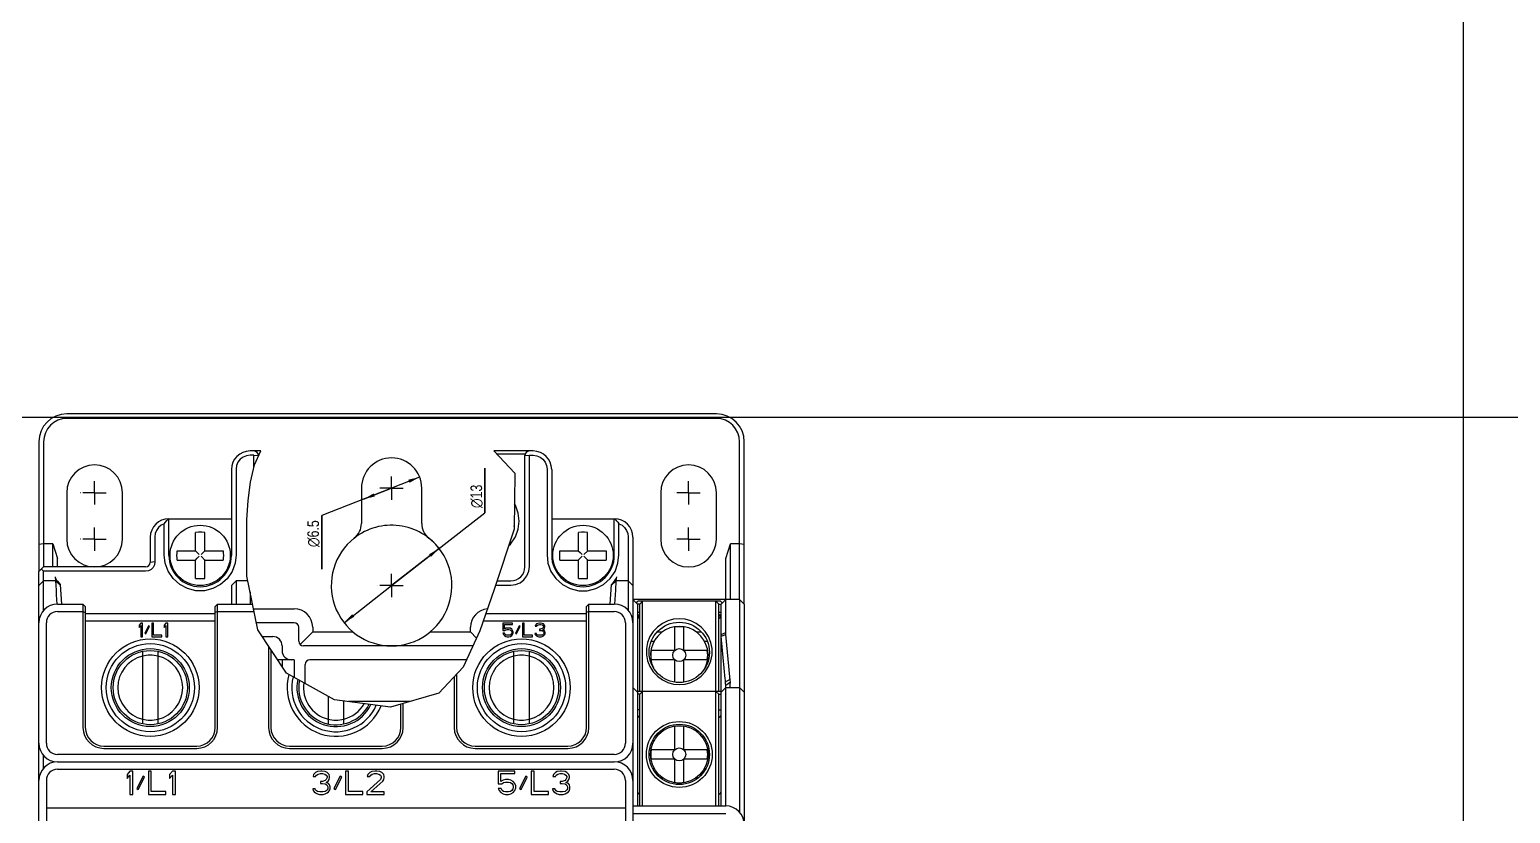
# Model space of a CAD drawing. Header units: millimetres. Extents: x 0 to 6126, y 0 to 4331.
# Drawn here: x 1949.1 to 2108.7, y 2930.4 to 3014.9 of the extents above; entities that cross this region are included whole.
import ezdxf

# ---------------------------------------------------------------- set-up
doc = ezdxf.new("R2010")
doc.units = ezdxf.units.MM
doc.linetypes.add('CENTER', pattern=[2, 1.25, -0.25, 0.25, -0.25])
for name, color, linetype in [('14ALL_DIM', 7, 'Continuous'), ('2ZTD-400-176-1_3_DXF_AXIS', 7, 'Continuous'), ('8ZTD-022-610_DXF_DIMENSION', 7, 'Continuous'), ('8ZTD-022-610DXF_CONTINUOUS_LINE', 7, 'Continuous'), ('8ZTD-024-822DXF_CONTINUOUS_LINE', 7, 'Continuous'), ('8ZTD-315-116DXF_CONTINUOUS_LINE', 7, 'Continuous'), ('8ZTD-557-737DXF_CONTINUOUS_LINE', 7, 'Continuous'), ('8ZTD-571-013DXF_CONTINUOUS_LINE', 7, 'Continuous'), ('8ZTD-574-486DXF_CONTINUOUS_LINE', 7, 'Continuous'), ('8ZTD-907-062DXF_CONTINUOUS_LINE', 7, 'Continuous'), ('GB848-35X19_DXF_CONTINUOUS_LINE', 7, 'Continuous'), ('NC1-35-1__DXF_CONTINUOUS_LINE', 7, 'Continuous'), ('NC1-35-2__DXF_CONTINUOUS_LINE', 7, 'Continuous')]:
    doc.layers.add(name, color=color, linetype=linetype)
doc.styles.add('TEXTSTYLE_1', font='gdt', dxfattribs={"width": 0.8})
doc.dimstyles.new('DIMSTYLE_4', dxfattribs={"dimtxt": 1.25, "dimasz": 1.25, "dimexe": 2, "dimexo": 0.2, "dimtad": 1, "dimtxsty": 'Standard', "dimblk": '_FILLED', "dimblk1": '_FILLED', "dimblk2": '_FILLED', "dimcen": 2.5, "dimclrt": 5, "dimazin": 3, "dimtp": 0.01, "dimtm": 0.01, "dimtfac": 1, "dimtmove": 0, "dimatfit": 2, "dimldrblk": '_FILLED'})

# ---------------------------------------------------------------- blocks, each defined once
blk = doc.blocks.new('*D37')
at = {"color": 0, "linetype": 'ByBlock'}
for points in [[(-405.85, 34.53), (-405.56, 33.3), (-405.23, 33.43)], [(-403.47, 28.48), (-403.76, 29.71), (-404.09, 29.58)]]:
    blk.add_solid(points, dxfattribs=at)
at = {"layer": '8ZTD-022-610_DXF_DIMENSION', "color": 2, "linetype": 'Continuous', "transparency": 16777216}
for p, q in [((-407.62, 39.02), (-413.41, 39.02)), ((-413.41, 39.02), (-407.62, 39.02)), ((-404.66, 31.5), (-407.62, 39.02)), ((-405.85, 34.53), (-404.66, 31.5)), ((-403.47, 28.48), (-404.66, 31.5))]:
    blk.add_line(p, q, dxfattribs=at)
at = {"layer": '8ZTD-022-610_DXF_DIMENSION', "color": 5, "linetype": 'Continuous', "transparency": 16777216, "insert": (-408.12, 40.58), "char_height": 1.25, "width": 4.6667, "attachment_point": 3, "line_spacing_factor": 0.9, "style": 'TEXTSTYLE_1'}
blk.add_mtext('{\\Fgdt;n}\\Ftxt;6.5', dxfattribs=at)
blk = doc.blocks.new('_FILLED')
at = {"color": 0, "linetype": 'ByBlock'}
blk.add_solid([(0, 0), (-1, 0.14), (-1, -0.14)], dxfattribs=at)
blk = doc.blocks.new('*D38')
at = {"color": 0, "linetype": 'ByBlock'}
for points in [[(-419.16, 36.63), (-418.53, 35.53), (-418.25, 35.75)], [(-411.16, 26.38), (-411.79, 27.47), (-412.07, 27.26)]]:
    blk.add_solid(points, dxfattribs=at)
at = {"layer": '8ZTD-022-610_DXF_DIMENSION', "color": 2, "linetype": 'Continuous', "transparency": 16777216}
for p, q in [((-419.16, 36.63), (-415.16, 31.5)), ((-411.16, 26.38), (-415.16, 31.5)), ((-415.16, 31.5), (-407.31, 21.44)), ((-407.31, 21.44), (-402.51, 21.44)), ((-402.51, 21.44), (-407.31, 21.44))]:
    blk.add_line(p, q, dxfattribs=at)
at = {"layer": '8ZTD-022-610_DXF_DIMENSION', "color": 5, "linetype": 'Continuous', "transparency": 16777216, "insert": (-406.81, 23), "char_height": 1.25, "width": 3.6667, "attachment_point": 1, "line_spacing_factor": 0.9, "style": 'TEXTSTYLE_1'}
blk.add_mtext('{\\Fgdt;n}\\Ftxt;13', dxfattribs=at)
blk = doc.blocks.new('chin3')
at = {"color": 2, "linetype": 'Continuous'}
for p, q in [((-419.925, 45.921), (-414.156, 47.096)), ((-414.156, 47.096), (-408.08, 47.099)), ((-408.08, 47.099), (-406.013, 46.948)), ((-406.013, 46.948), (-404.024, 46.689)), ((-404.024, 46.689), (-402.134, 46.266)), ((-424.613, 42.817), (-419.925, 45.921)), ((-402.134, 46.266), (-400.66, 45.579)), ((-427.46, 37.645), (-424.613, 42.817)), ((-428.27, 31.618), (-427.46, 37.645)), ((-426.753, 26.404), (-428.27, 31.618)), ((-423.939, 23.777), (-426.753, 26.404)), ((-420.057, 21.997), (-423.939, 23.777)), ((-415.573, 20.457), (-420.057, 21.997)), ((-409.097, 18.301), (-415.573, 20.457)), ((-400.66, 20.491), (-403.041, 18.209)), ((-403.041, 18.209), (-409.097, 18.301))]:
    blk.add_line(p, q, dxfattribs=at)
at = {"layer": '14ALL_DIM', "color": 2, "linetype": 'Continuous'}
blk.add_arc((-415.159, 31.503), 6.5, 307.08096, 38.14451, dxfattribs=at)
at = {"layer": '2ZTD-400-176-1_3_DXF_AXIS', "color": 7, "linetype": 'CENTER'}
for p, q in [((-410.16, 63.503), (-410.16, 65.004)), ((-405.16, 63.503), (-405.16, 65.004)), ((-410.16, 63.503), (-411.66, 63.503)), ((-410.16, 63.503), (-408.66, 63.503)), ((-410.16, 63.503), (-410.16, 62.003)), ((-405.16, 63.503), (-406.66, 63.503)), ((-405.16, 63.503), (-403.66, 63.503)), ((-405.16, 63.503), (-405.16, 62.003)), ((-415.159, 31.503), (-415.159, 33.004)), ((-404.66, 31.503), (-404.66, 33.004)), ((-415.159, 31.503), (-416.66, 31.503)), ((-415.159, 31.503), (-413.659, 31.503)), ((-415.159, 31.503), (-415.159, 30.003)), ((-404.66, 31.503), (-406.16, 31.503)), ((-404.66, 31.503), (-403.16, 31.503)), ((-404.66, 31.503), (-404.66, 30.003)), ((-410.16, -0.497), (-410.16, 1.004)), ((-405.16, -0.497), (-405.16, 1.004)), ((-410.16, -0.497), (-411.66, -0.497)), ((-410.16, -0.497), (-408.66, -0.497)), ((-410.16, -0.497), (-410.16, -1.997)), ((-405.16, -0.497), (-406.66, -0.497)), ((-405.16, -0.497), (-403.66, -0.497)), ((-405.16, -0.497), (-405.16, -1.997))]:
    blk.add_line(p, q, dxfattribs=at)
at = {"layer": '8ZTD-022-610DXF_CONTINUOUS_LINE', "color": 7, "linetype": 'Continuous'}
for p, q in [((-399.66, 69.503), (-413.66, 69.503)), ((-399.66, 69.003), (-413.16, 69.003)), ((-410.66, 69.003), (-410.741, 69.503)), ((-410.66, 68.003), (-410.66, 69.003)), ((-413.16, 68.003), (-410.66, 68.003)), ((-413.16, 67.503), (-412.241, 67.503)), ((-410.66, 68.003), (-412.241, 67.503)), ((-405.16, 66.503), (-410.16, 66.503)), ((-397.16, -3.497), (-397.16, 66.503)), ((-396.66, -3.497), (-396.66, 66.503)), ((-410.16, 60.503), (-405.16, 60.503)), ((-417.66, 46.382), (-417.66, 42.003)), ((-420.66, 45.435), (-420.66, 44.303)), ((-419.16, 42.003), (-419.16, 46.077)), ((-423.16, 43.303), (-423.878, 43.303)), ((-423.16, 42.003), (-423.16, 43.779)), ((-421.66, 43.303), (-422.16, 43.303)), ((-423.16, 42.003), (-425.061, 42.003)), ((-421.16, 41.503), (-419.66, 41.503)), ((-425.721, 40.803), (-423.66, 40.803)), ((-423.16, 23.42), (-423.16, 40.303)), ((-421.66, 22.732), (-421.66, 41.003)), ((-420.16, 40.003), (-421.514, 41.357)), ((-419.66, 40.003), (-420.16, 40.003)), ((-420.16, 40.003), (-420.16, 35.656)), ((-427.66, 29.521), (-427.66, 36.154)), ((-404.66, 34.753), (-408.475, 34.753)), ((-420.16, 27.351), (-420.16, 23.003)), ((-408.475, 28.253), (-404.66, 28.253)), ((-420.16, 23.003), (-420.818, 22.346)), ((-420.16, 23.003), (-419.66, 23.003)), ((-405.16, 2.503), (-410.16, 2.503)), ((-416.66, -4.497), (-412.241, -4.497)), ((-412.241, -4.497), (-410.66, -4.997)), ((-410.16, -3.497), (-405.16, -3.497)), ((-416.66, -4.997), (-410.66, -4.997)), ((-416.389, -5.997), (-415.976, -5.997)), ((-415.976, -5.997), (-399.66, -5.997)), ((-410.741, -6.497), (-410.66, -5.997)), ((-410.66, -5.997), (-410.66, -4.997)), ((-417.16, -6.497), (-399.66, -6.497))]:
    blk.add_line(p, q, dxfattribs=at)
blk.add_lwpolyline([(-416.66, -5.997), (-416.631, -5.997), (-416.389, -5.997)], dxfattribs=at)
for centre, radius, start, end in [((-399.66, 66.503), 3, 0, 90), ((-399.66, 66.503), 2.5, 0, 90), ((-410.16, 63.503), 3, 90, 270), ((-405.16, 63.503), 3, 270, 90), ((-422.16, 42.303), 1, 90, 180), ((-421.66, 44.303), 1, 270, 360), ((-421.16, 41.003), 0.5, 90, 180), ((-419.66, 42.003), 2, 270, 360), ((-419.66, 42.003), 0.5, 270, 360), ((-423.66, 40.303), 0.5, 0, 90), ((-415.159, 31.503), 6.5, 38.14451, 321.85549), ((-408.475, 36.753), 2, 218.14451, 270), ((-404.66, 31.503), 3.25, 270, 90), ((-408.475, 26.253), 2, 90, 141.85549), ((-419.66, 21.003), 2, 4.96871, 90), ((-410.16, -0.497), 3, 90, 270), ((-405.16, -0.497), 3, 270, 90), ((-399.66, -3.497), 3, 270, 360), ((-399.66, -3.497), 2.5, 270, 360)]:
    blk.add_arc(centre, radius, start, end, dxfattribs=at)
at = {"layer": '8ZTD-024-822DXF_CONTINUOUS_LINE', "color": 7, "linetype": 'Continuous'}
for p, q in [((-436.16, 69.503), (-432.16, 69.503)), ((-434.85, 69.003), (-433.471, 69.003)), ((-419.16, 69.503), (-413.66, 69.503)), ((-417.85, 69.003), (-416.66, 69.003)), ((-415.16, 69.503), (-414.66, 69.003)), ((-414.66, 67.705), (-414.66, 69.003)), ((-414.639, 69.003), (-413.617, 69.003)), ((-413.66, 69.503), (-413.16, 69.003)), ((-413.617, 69.003), (-413.388, 69.232)), ((-413.617, 58.003), (-413.617, 69.003)), ((-413.16, 58.003), (-413.16, 69.003)), ((-416.66, 67.605), (-417.165, 67.571)), ((-415.032, 67.212), (-417.16, 67.07)), ((-414.66, 67.705), (-415.662, 67.654)), ((-415.127, 67.206), (-414.66, 67.705)), ((-414.856, 67.372), (-415.032, 67.212)), ((-414.204, 67.765), (-414.66, 67.705)), ((-409.96, 57.503), (-412.66, 57.503)), ((-412.617, 57.003), (-412.66, 57.503)), ((-409.917, 57.003), (-412.617, 57.003)), ((-411.867, 56.003), (-408.502, 56.003)), ((-411.91, 55.503), (-407.96, 55.503)), ((-407.96, 55.503), (-407.96, 48.753)), ((-415.16, 48.753), (-417.16, 48.753)), ((-416.66, 48.253), (-417.16, 48.253)), ((-416.145, 48.253), (-416.66, 48.253)), ((-414.66, 48.253), (-415.16, 48.753)), ((-414.66, 46.993), (-414.66, 48.253)), ((-402.66, 48.753), (-411.91, 48.753)), ((-402.617, 48.253), (-411.867, 48.253)), ((-416.66, 46.753), (-417.16, 46.753)), ((-402.523, 46.353), (-401.117, 46.353)), ((-401.117, 46.353), (-401.16, 45.853)), ((-401.117, 46.353), (-401.117, 46.753)), ((-400.66, 45.579), (-400.66, 46.753)), ((-401.248, 45.853), (-401.16, 45.853)), ((-401.009, 45.742), (-401.009, 45.877)), ((-415.117, 20.305), (-415.117, 18.653)), ((-414.66, 20.153), (-414.66, 18.653)), ((-401.009, 17.13), (-401.009, 20.157)), ((-400.66, 16.253), (-400.66, 20.491)), ((-413.117, 16.653), (-401.117, 16.653)), ((-401.16, 17.153), (-401.117, 16.653)), ((-401.117, 16.653), (-401.117, 16.253)), ((-402.617, 14.753), (-411.867, 14.753)), ((-402.66, 14.253), (-411.91, 14.253)), ((-407.96, 14.253), (-407.96, 7.503)), ((-417.165, 7.436), (-416.66, 7.402)), ((-417.16, 7.937), (-415.032, 7.795)), ((-415.662, 7.352), (-414.66, 7.302)), ((-415.127, 7.801), (-414.66, 7.302)), ((-415.032, 7.795), (-414.854, 7.633)), ((-414.66, 7.302), (-414.204, 7.241)), ((-414.66, 6.003), (-414.66, 7.302)), ((-411.91, 7.503), (-407.96, 7.503)), ((-411.867, 7.003), (-408.503, 7.003)), ((-426.66, 5.003), (-438.91, 5.003)), ((-432.16, 5.503), (-436.16, 5.503)), ((-429.36, 4.803), (-429.36, 5.003)), ((-426.66, 5.003), (-426.16, 5.503)), ((-417.16, 5.003), (-426.583, 5.003)), ((-409.96, 5.503), (-419.16, 5.503)), ((-418.66, 4.903), (-418.66, 5.003)), ((-416.66, 6.003), (-417.85, 6.003)), ((-417.16, 5.003), (-416.66, 5.503)), ((-416.66, -5.997), (-416.66, 5.503)), ((-409.917, 6.003), (-415.662, 6.003)), ((-415.16, 5.503), (-414.66, 6.003)), ((-438.91, -3.997), (-426.66, -3.997)), ((-438.91, -4.497), (-426.427, -4.497)), ((-429.36, -3.997), (-429.36, -3.797)), ((-426.66, -3.997), (-426.16, -4.497)), ((-426.61, -3.997), (-420.629, -3.997)), ((-426.16, -4.497), (-425.89, -4.497)), ((-426.16, -4.497), (-426.16, -5.997)), ((-425.89, -4.497), (-425.544, -4.997)), ((-425.518, -4.477), (-425.246, -4.967)), ((-425.217, -4.444), (-420.629, -4.016)), ((-425.005, -4.934), (-420.418, -4.506)), ((-420.629, -4.016), (-420.418, -4.506)), ((-420.419, -3.997), (-417.16, -3.997)), ((-420.419, -3.997), (-420.208, -4.497)), ((-418.66, -3.997), (-418.66, -3.897)), ((-417.16, -3.997), (-416.66, -4.497)), ((-426.427, -5.997), (-439.6, -5.997)), ((-426.66, -6.497), (-426.16, -5.997)), ((-426.228, -5.996), (-426.427, -5.997)), ((-417.16, -6.497), (-416.66, -5.997)), ((-417.16, -6.497), (-440.91, -6.497))]:
    blk.add_line(p, q, dxfattribs=at)
for points in [[(-416.66, 69.003), (-416.146, 69.003), (-415.662, 69.003)], [(-415.662, 69.003), (-414.927, 69.003), (-414.639, 69.003)], [(-415.662, 67.654), (-416.145, 67.63), (-416.66, 67.605)], [(-414.526, 67.631), (-414.688, 67.513), (-414.856, 67.372)], [(-414.204, 67.765), (-414.363, 67.72), (-414.526, 67.631)], [(-412.617, 57.003), (-412.919, 57.051), (-413.2, 57.191), (-413.424, 57.413), (-413.568, 57.694), (-413.617, 58.003)], [(-411.867, 48.253), (-412.758, 48.358), (-413.635, 48.68), (-414.422, 49.216), (-415.056, 49.928), (-415.493, 50.762), (-415.714, 51.667), (-415.713, 52.596), (-415.49, 53.501), (-415.051, 54.336), (-414.415, 55.048), (-413.627, 55.58), (-412.753, 55.9), (-411.867, 56.003)], [(-408.502, 56.003), (-408.667, 56.333), (-408.908, 56.614), (-409.211, 56.827), (-409.555, 56.959), (-409.917, 57.003)], [(-408.502, 56.003), (-408.32, 55.866), (-408.14, 55.714), (-407.961, 55.547)], [(-414.66, 48.253), (-414.728, 48.253), (-414.927, 48.253), (-415.246, 48.253), (-416.145, 48.253)], [(-401.117, 46.753), (-401.166, 47.136), (-401.315, 47.5), (-401.556, 47.814), (-401.869, 48.054), (-402.232, 48.203), (-402.617, 48.253)], [(-415.838, 46.753), (-416.146, 46.754), (-416.66, 46.753)], [(-415.117, 18.653), (-415.052, 18.148), (-414.855, 17.664), (-414.533, 17.241), (-414.111, 16.918), (-413.625, 16.719), (-413.117, 16.653)], [(-410.875, 18.893), (-410.684, 18.68), (-409.922, 18.164), (-409.076, 17.853), (-408.217, 17.753)], [(-408.217, 17.753), (-407.356, 17.854), (-406.51, 18.164), (-406.369, 18.26)], [(-413.16, 17.153), (-409.16, 17.152), (-405.16, 17.152), (-401.16, 17.153)], [(-401.117, 16.253), (-401.167, 15.87), (-401.316, 15.507), (-401.555, 15.194), (-401.868, 14.953), (-402.232, 14.804), (-402.617, 14.753)], [(-411.867, 14.753), (-412.755, 14.65), (-413.63, 14.329), (-414.418, 13.795), (-415.053, 13.083), (-415.491, 12.248), (-415.714, 11.342), (-415.714, 10.413), (-415.491, 9.507), (-415.052, 8.672), (-414.416, 7.961), (-413.629, 7.427), (-412.754, 7.107), (-411.867, 7.003)], [(-416.66, 7.402), (-416.145, 7.376), (-415.662, 7.352)], [(-414.854, 7.633), (-414.683, 7.49), (-414.519, 7.372)], [(-414.519, 7.372), (-414.361, 7.286), (-414.204, 7.241)], [(-408.503, 7.003), (-408.667, 6.674), (-408.908, 6.393), (-409.21, 6.18), (-409.554, 6.048), (-409.917, 6.003)], [(-407.961, 7.459), (-408.14, 7.293), (-408.32, 7.141), (-408.502, 7.003)], [(-415.662, 6.003), (-416.146, 6.004), (-416.66, 6.003)], [(-426.427, -4.497), (-426.228, -4.497), (-426.16, -4.497)], [(-425.89, -4.497), (-425.714, -4.491), (-425.518, -4.477)], [(-425.518, -4.477), (-425.37, -4.459), (-425.217, -4.444)], [(-420.629, -4.016), (-420.525, -4.001), (-420.419, -3.997)], [(-420.418, -4.506), (-420.313, -4.499), (-420.208, -4.497)], [(-420.208, -4.497), (-417.345, -4.497), (-416.66, -4.497)], [(-425.005, -5.997), (-425.472, -5.997), (-425.85, -5.997), (-426.085, -5.997), (-426.228, -5.996)], [(-426.16, -4.997), (-426.093, -4.996), (-425.881, -4.996), (-425.544, -4.997)], [(-425.544, -4.997), (-425.404, -4.988), (-425.246, -4.967)], [(-425.246, -4.967), (-425.128, -4.95), (-425.005, -4.934)], [(-416.66, -5.997), (-416.974, -5.996), (-425.005, -5.997)]]:
    blk.add_lwpolyline(points, dxfattribs=at)
for centre, radius, start, end in [((-412.66, 58.003), 0.5, 180, 270), ((-409.96, 55.503), 2, 0, 90), ((-411.91, 52.128), 3.375, 90, 270), ((-402.66, 46.753), 2, 0, 90), ((-401.16, 46.353), 0.5, 270, 360), ((-413.16, 18.653), 1.5, 180, 270), ((-408.26, 21.503), 3.25, 260.67108, 276.47056), ((-402.66, 16.253), 2, 270, 360), ((-401.16, 16.653), 0.5, 0, 90), ((-411.91, 10.878), 3.375, 90, 270), ((-409.96, 7.503), 2, 270, 360), ((-437.36, 4.703), 0.3, 90, 170.20078), ((-429.66, 4.803), 0.3, 350.20484, 360), ((-429.06, 4.703), 0.3, 112.5, 170.20078), ((-419.16, 5.003), 0.5, 329.36365, 360), ((-437.36, -3.697), 0.3, 189.79921, 270), ((-429.66, -3.797), 0.3, 0, 9.79516), ((-429.06, -3.697), 0.3, 189.79921, 247.50002), ((-419.16, -3.997), 0.5, 0, 30.63635)]:
    blk.add_arc(centre, radius, start, end, dxfattribs=at)
at = {"layer": '8ZTD-315-116DXF_CONTINUOUS_LINE', "color": 7, "linetype": 'Continuous'}
for p, q in [((-484.16, 69.503), (-436.16, 69.503)), ((-436.16, 68.703), (-484.16, 68.703)), ((-439.16, 6.303), (-439.16, 68.703)), ((-434.96, 67.503), (-434.96, 7.503)), ((-434.16, 67.503), (-434.16, 7.503)), ((-437.66, 59.691), (-437.66, 59.378)), ((-435.586, 59.691), (-437.66, 59.691)), ((-437.66, 59.378), (-435.16, 59.378)), ((-435.533, 60.003), (-435.958, 60.003)), ((-435.958, 60.003), (-435.586, 59.691)), ((-435.16, 59.691), (-435.533, 60.003)), ((-435.16, 59.378), (-435.16, 59.691)), ((-437.66, 57.712), (-437.66, 55.837)), ((-435.16, 57.712), (-437.66, 57.712)), ((-437.022, 58.962), (-437.128, 58.806)), ((-437.128, 58.806), (-435.799, 58.128)), ((-435.692, 58.285), (-437.022, 58.962)), ((-435.799, 58.128), (-435.692, 58.285)), ((-435.16, 57.399), (-435.16, 57.712)), ((-437.341, 55.837), (-437.341, 57.399)), ((-437.341, 57.399), (-435.16, 57.399)), ((-437.66, 55.837), (-437.341, 55.837)), ((-437.66, 55.108), (-437.66, 54.795)), ((-435.586, 55.108), (-437.66, 55.108)), ((-437.66, 54.795), (-435.16, 54.795)), ((-435.533, 55.42), (-435.958, 55.42)), ((-435.958, 55.42), (-435.586, 55.108)), ((-435.16, 55.108), (-435.533, 55.42)), ((-435.16, 54.795), (-435.16, 55.108)), ((-437.235, 39.951), (-437.394, 39.847)), ((-437.075, 40.003), (-437.235, 39.951)), ((-437.075, 39.743), (-437.075, 40.003)), ((-435.533, 39.899), (-435.745, 39.951)), ((-435.745, 39.951), (-435.745, 39.691)), ((-435.32, 39.691), (-435.533, 39.899)), ((-437.607, 39.483), (-437.66, 39.274)), ((-437.66, 39.274), (-437.66, 38.858)), ((-437.66, 38.858), (-437.607, 38.649)), ((-437.501, 39.691), (-437.607, 39.483)), ((-437.607, 38.649), (-437.501, 38.441)), ((-437.394, 39.847), (-437.501, 39.691)), ((-437.501, 38.441), (-437.394, 38.285)), ((-437.394, 39.222), (-437.341, 39.483)), ((-437.394, 38.91), (-437.394, 39.222)), ((-437.341, 38.649), (-437.394, 38.91)), ((-437.341, 39.483), (-437.288, 39.587)), ((-437.288, 38.545), (-437.341, 38.649)), ((-437.288, 39.587), (-437.182, 39.691)), ((-437.182, 38.441), (-437.288, 38.545)), ((-437.182, 39.691), (-437.075, 39.743)), ((-437.075, 38.389), (-437.182, 38.441)), ((-436.862, 38.389), (-437.075, 38.389)), ((-436.65, 38.493), (-436.862, 38.389)), ((-436.543, 38.649), (-436.65, 38.493)), ((-436.49, 38.962), (-436.543, 38.649)), ((-436.277, 39.17), (-436.49, 39.17)), ((-436.49, 39.17), (-436.49, 38.962)), ((-436.49, 38.285), (-436.384, 38.545)), ((-436.384, 38.545), (-436.224, 38.337)), ((-436.277, 38.962), (-436.277, 39.17)), ((-436.171, 38.649), (-436.277, 38.962)), ((-436.224, 38.337), (-436.064, 38.233)), ((-436.064, 38.545), (-436.171, 38.649)), ((-435.852, 38.441), (-436.064, 38.545)), ((-435.745, 38.441), (-435.852, 38.441)), ((-435.745, 39.691), (-435.586, 39.587)), ((-435.586, 38.545), (-435.745, 38.441)), ((-435.586, 39.587), (-435.479, 39.431)), ((-435.479, 38.701), (-435.586, 38.545)), ((-435.533, 38.233), (-435.32, 38.441)), ((-435.479, 39.431), (-435.426, 39.17)), ((-435.426, 38.962), (-435.479, 38.701)), ((-435.426, 39.17), (-435.426, 38.962)), ((-435.213, 39.483), (-435.32, 39.691)), ((-435.32, 38.441), (-435.213, 38.649)), ((-435.16, 39.118), (-435.213, 39.483)), ((-435.213, 38.649), (-435.16, 39.014)), ((-435.16, 39.014), (-435.16, 39.118)), ((-437.394, 38.285), (-437.235, 38.181)), ((-437.235, 38.181), (-437.075, 38.128)), ((-437.022, 37.712), (-437.128, 37.556)), ((-437.128, 37.556), (-435.799, 36.878)), ((-437.075, 38.128), (-436.862, 38.128)), ((-435.692, 37.035), (-437.022, 37.712)), ((-436.862, 38.128), (-436.65, 38.181)), ((-436.65, 38.181), (-436.49, 38.285)), ((-436.064, 38.233), (-435.852, 38.181)), ((-435.852, 38.181), (-435.745, 38.181)), ((-435.799, 36.878), (-435.692, 37.035)), ((-435.745, 38.181), (-435.533, 38.233)), ((-435.16, 36.462), (-437.66, 36.462)), ((-437.66, 36.462), (-437.66, 34.587)), ((-437.341, 36.149), (-435.16, 36.149)), ((-437.341, 34.587), (-437.341, 36.149)), ((-435.16, 36.149), (-435.16, 36.462)), ((-437.66, 34.587), (-437.341, 34.587)), ((-437.394, 34.17), (-437.66, 34.17)), ((-437.66, 34.17), (-437.66, 32.295)), ((-436.064, 32.712), (-437.394, 34.17)), ((-437.394, 33.753), (-436.224, 32.451)), ((-437.394, 32.295), (-437.394, 33.753)), ((-435.533, 34.066), (-435.745, 34.118)), ((-435.745, 34.118), (-435.745, 33.858)), ((-435.745, 33.858), (-435.586, 33.753)), ((-435.586, 33.753), (-435.479, 33.597)), ((-435.32, 33.858), (-435.533, 34.066)), ((-435.479, 33.597), (-435.426, 33.337)), ((-435.213, 33.649), (-435.32, 33.858)), ((-435.16, 33.285), (-435.213, 33.649)), ((-437.66, 32.295), (-437.394, 32.295)), ((-436.224, 32.451), (-436.064, 32.347)), ((-435.852, 32.608), (-436.064, 32.712)), ((-436.064, 32.347), (-435.852, 32.295)), ((-435.745, 32.608), (-435.852, 32.608)), ((-435.852, 32.295), (-435.745, 32.295)), ((-435.586, 32.712), (-435.745, 32.608)), ((-435.745, 32.295), (-435.533, 32.347)), ((-435.479, 32.868), (-435.586, 32.712)), ((-435.533, 32.347), (-435.32, 32.556)), ((-435.426, 33.128), (-435.479, 32.868)), ((-435.426, 33.337), (-435.426, 33.128)), ((-435.32, 32.556), (-435.213, 32.764)), ((-435.213, 32.764), (-435.16, 33.076)), ((-435.16, 33.076), (-435.16, 33.285)), ((-437.607, 19.483), (-437.66, 19.222)), ((-437.66, 19.222), (-437.66, 18.91)), ((-437.447, 19.743), (-437.607, 19.483)), ((-437.235, 19.899), (-437.447, 19.743)), ((-437.394, 19.222), (-437.341, 19.431)), ((-437.394, 18.91), (-437.394, 19.222)), ((-437.341, 19.431), (-437.235, 19.587)), ((-437.022, 20.003), (-437.235, 19.899)), ((-437.235, 19.587), (-437.022, 19.691)), ((-437.022, 19.691), (-437.022, 20.003)), ((-435.16, 20.003), (-436.543, 20.003)), ((-436.543, 20.003), (-436.543, 19.639)), ((-436.543, 19.639), (-436.384, 19.431)), ((-436.384, 19.431), (-436.33, 19.222)), ((-436.33, 19.222), (-436.33, 18.91)), ((-436.277, 19.743), (-435.426, 19.743)), ((-436.118, 19.483), (-436.277, 19.743)), ((-436.064, 19.222), (-436.118, 19.483)), ((-436.064, 18.91), (-436.064, 19.222)), ((-435.426, 19.743), (-435.426, 18.233)), ((-435.16, 18.233), (-435.16, 20.003)), ((-437.66, 18.91), (-437.607, 18.649)), ((-437.607, 18.649), (-437.447, 18.389)), ((-437.447, 18.389), (-437.235, 18.233)), ((-437.341, 18.701), (-437.394, 18.91)), ((-437.235, 18.545), (-437.341, 18.701)), ((-437.075, 18.441), (-437.235, 18.545)), ((-437.235, 18.233), (-436.969, 18.128)), ((-437.022, 17.712), (-437.128, 17.556)), ((-437.128, 17.556), (-435.799, 16.878)), ((-436.916, 18.389), (-437.075, 18.441)), ((-435.692, 17.035), (-437.022, 17.712)), ((-436.969, 18.128), (-436.756, 18.128)), ((-436.809, 18.389), (-436.916, 18.389)), ((-436.65, 18.441), (-436.809, 18.389)), ((-436.756, 18.128), (-436.49, 18.233)), ((-436.49, 18.545), (-436.65, 18.441)), ((-436.384, 18.701), (-436.49, 18.545)), ((-436.49, 18.233), (-436.277, 18.389)), ((-436.33, 18.91), (-436.384, 18.701)), ((-436.277, 18.389), (-436.118, 18.649)), ((-436.118, 18.649), (-436.064, 18.91)), ((-435.426, 18.233), (-435.16, 18.233)), ((-435.16, 16.462), (-437.66, 16.462)), ((-437.66, 16.462), (-437.66, 14.587)), ((-437.341, 16.149), (-435.16, 16.149)), ((-437.341, 14.587), (-437.341, 16.149)), ((-435.799, 16.878), (-435.692, 17.035)), ((-435.16, 16.149), (-435.16, 16.462)), ((-437.66, 14.587), (-437.341, 14.587)), ((-437.607, 13.649), (-437.66, 13.441)), ((-437.66, 13.441), (-437.66, 13.024)), ((-437.66, 13.024), (-437.607, 12.816)), ((-437.501, 13.858), (-437.607, 13.649)), ((-437.607, 12.816), (-437.501, 12.608)), ((-437.394, 14.014), (-437.501, 13.858)), ((-437.235, 14.118), (-437.394, 14.014)), ((-437.394, 13.389), (-437.341, 13.649)), ((-437.394, 13.076), (-437.394, 13.389)), ((-437.341, 12.816), (-437.394, 13.076)), ((-437.341, 13.649), (-437.288, 13.753)), ((-437.288, 12.712), (-437.341, 12.816)), ((-437.288, 13.753), (-437.182, 13.858)), ((-437.075, 14.17), (-437.235, 14.118)), ((-437.182, 13.858), (-437.075, 13.91)), ((-437.075, 13.91), (-437.075, 14.17)), ((-436.543, 12.816), (-436.65, 12.66)), ((-436.49, 13.128), (-436.543, 12.816)), ((-436.277, 13.337), (-436.49, 13.337)), ((-436.49, 13.337), (-436.49, 13.128)), ((-436.277, 13.128), (-436.277, 13.337)), ((-436.171, 12.816), (-436.277, 13.128)), ((-436.064, 12.712), (-436.171, 12.816)), ((-435.533, 14.066), (-435.745, 14.118)), ((-435.745, 14.118), (-435.745, 13.858)), ((-435.745, 13.858), (-435.586, 13.753)), ((-435.586, 13.753), (-435.479, 13.597)), ((-435.479, 12.868), (-435.586, 12.712)), ((-435.32, 13.858), (-435.533, 14.066)), ((-435.479, 13.597), (-435.426, 13.337)), ((-435.426, 13.128), (-435.479, 12.868)), ((-435.426, 13.337), (-435.426, 13.128)), ((-435.213, 13.649), (-435.32, 13.858)), ((-435.32, 12.608), (-435.213, 12.816)), ((-435.16, 13.285), (-435.213, 13.649)), ((-435.213, 12.816), (-435.16, 13.181)), ((-435.16, 13.181), (-435.16, 13.285)), ((-437.501, 12.608), (-437.394, 12.451)), ((-437.394, 12.451), (-437.235, 12.347)), ((-437.182, 12.608), (-437.288, 12.712)), ((-437.235, 12.347), (-437.075, 12.295)), ((-437.075, 12.556), (-437.182, 12.608)), ((-436.862, 12.556), (-437.075, 12.556)), ((-437.075, 12.295), (-436.862, 12.295)), ((-436.65, 12.66), (-436.862, 12.556)), ((-436.862, 12.295), (-436.65, 12.347)), ((-436.65, 12.347), (-436.49, 12.451)), ((-436.49, 12.451), (-436.384, 12.712)), ((-436.384, 12.712), (-436.224, 12.503)), ((-436.224, 12.503), (-436.064, 12.399)), ((-435.852, 12.608), (-436.064, 12.712)), ((-436.064, 12.399), (-435.852, 12.347)), ((-435.745, 12.608), (-435.852, 12.608)), ((-435.852, 12.347), (-435.745, 12.347)), ((-435.586, 12.712), (-435.745, 12.608)), ((-435.745, 12.347), (-435.533, 12.399)), ((-435.533, 12.399), (-435.32, 12.608)), ((-436.16, 6.303), (-484.16, 6.303)), ((-436.16, 5.503), (-484.16, 5.503)), ((-439.71, 5.503), (-439.71, -4.497)), ((-438.91, 5.503), (-438.91, -4.497)), ((-428.56, 4.753), (-428.56, 4.953)), ((-426.86, 4.769), (-426.86, 5.003)), ((-426.635, 5.028), (-426.56, 4.953)), ((-426.56, -3.947), (-426.56, 4.953)), ((-418.06, 4.753), (-418.06, 5.003)), ((-417.16, 4.753), (-417.16, 5.003)), ((-417.035, 5.128), (-416.86, 4.953)), ((-416.86, -3.947), (-416.86, 4.953)), ((-438.91, 4.753), (-426.86, 4.753)), ((-438.91, 4.453), (-426.338, 4.453)), ((-426.86, 4.753), (-426.56, 4.453)), ((-426.56, 4.753), (-417.16, 4.753)), ((-426.338, 4.453), (-416.86, 4.453)), ((-417.16, 4.753), (-416.86, 4.453)), ((-417.16, 4.753), (-416.86, 4.453)), ((-438.91, -3.447), (-416.86, -3.447)), ((-438.91, -3.747), (-426.86, -3.747)), ((-428.56, -3.747), (-428.56, -3.947)), ((-426.56, -3.447), (-426.86, -3.747)), ((-426.86, -3.762), (-426.86, -3.997)), ((-426.56, -3.947), (-426.635, -4.022)), ((-426.56, -3.747), (-417.16, -3.747)), ((-418.06, -3.997), (-418.06, -3.747)), ((-417.16, -3.747), (-416.86, -3.447)), ((-417.16, -3.747), (-417.16, -3.997)), ((-416.86, -3.947), (-417.035, -4.122))]:
    blk.add_line(p, q, dxfattribs=at)
for points in [[(-426.86, 4.753), (-426.86, 4.757), (-426.86, 4.769)], [(-418.733, 0.503), (-418.787, 1.121), (-418.954, 1.738), (-419.237, 2.327), (-419.627, 2.859), (-420.109, 3.31), (-420.667, 3.664), (-421.286, 3.911), (-421.946, 4.037), (-422.619, 4.037), (-423.279, 3.911), (-423.898, 3.664), (-424.456, 3.31), (-424.938, 2.859), (-425.328, 2.327), (-425.611, 1.738), (-425.778, 1.121), (-425.833, 0.503)], [(-425.833, 0.503), (-425.778, -0.114), (-425.611, -0.731), (-425.328, -1.32), (-424.938, -1.852), (-424.457, -2.303), (-423.899, -2.657), (-423.279, -2.904), (-422.619, -3.031), (-421.946, -3.031), (-421.286, -2.904), (-420.667, -2.658), (-420.109, -2.303), (-419.627, -1.853), (-419.237, -1.321), (-418.954, -0.732), (-418.787, -0.114), (-418.733, 0.503)], [(-426.86, -3.747), (-426.86, -3.751), (-426.86, -3.762)]]:
    blk.add_lwpolyline(points, dxfattribs=at)
for centre, radius in [((-433.36, 0.503), 3.55), ((-433.36, 0.503), 3.25), ((-422.36, 0.503), 3.25)]:
    blk.add_circle(centre, radius, dxfattribs=at)
for centre, radius, start, end in [((-436.16, 67.503), 2, 0, 90), ((-436.16, 67.503), 1.2, 0, 90), ((-436.16, 7.503), 2, 270, 360), ((-436.16, 7.503), 1.2, 270, 360), ((-428.26, 4.953), 0.3, 170.29184, 180), ((-440.91, -4.497), 2, 270, 360), ((-428.26, -3.947), 0.3, 180, 189.70816)]:
    blk.add_arc(centre, radius, start, end, dxfattribs=at)
at = {"layer": '8ZTD-557-737DXF_CONTINUOUS_LINE', "color": 7, "linetype": 'Continuous'}
for p, q in [((-418.672, 4.903), (-418.46, 4.903)), ((-418.46, -3.897), (-418.68, -3.897))]:
    blk.add_line(p, q, dxfattribs=at)
for centre, start, end in [((-418.46, 4.703), 14.56556, 90), ((-418.46, -3.697), 270, 345.43444)]:
    blk.add_arc(centre, 0.2, start, end, dxfattribs=at)
at = {"layer": '8ZTD-571-013DXF_CONTINUOUS_LINE', "color": 7, "linetype": 'Continuous'}
for p, q in [((-432.16, 69.503), (-419.16, 69.503)), ((-432.16, 68.703), (-419.16, 68.703)), ((-433.36, 7.503), (-433.36, 67.503)), ((-417.96, 67.503), (-417.96, 64.753)), ((-417.16, 67.503), (-417.16, 64.753)), ((-417.16, 64.753), (-430.46, 64.753)), ((-417.41, 64.503), (-430.46, 64.503)), ((-418.96, 64.503), (-418.96, 50.503)), ((-418.16, 64.503), (-418.16, 50.503)), ((-417.96, 64.753), (-418.064, 64.503)), ((-417.16, 64.753), (-417.41, 64.503)), ((-432.71, 62.503), (-432.71, 52.503)), ((-432.46, 62.503), (-432.46, 52.503)), ((-419.452, 58.519), (-420.677, 58.519)), ((-420.677, 58.519), (-420.677, 58.334)), ((-420.677, 58.334), (-419.201, 58.334)), ((-420.3, 58.088), (-420.363, 57.996)), ((-420.363, 57.996), (-419.578, 57.596)), ((-419.515, 57.689), (-420.3, 58.088)), ((-419.421, 58.703), (-419.672, 58.703)), ((-419.672, 58.703), (-419.452, 58.519)), ((-419.578, 57.596), (-419.515, 57.689)), ((-419.201, 58.519), (-419.421, 58.703)), ((-419.201, 58.334), (-419.201, 58.519)), ((-419.201, 57.35), (-420.677, 57.35)), ((-420.677, 57.35), (-420.677, 56.243)), ((-420.677, 56.243), (-420.489, 56.243)), ((-420.489, 57.166), (-419.201, 57.166)), ((-420.489, 56.243), (-420.489, 57.166)), ((-419.421, 55.997), (-419.672, 55.997)), ((-419.672, 55.997), (-419.452, 55.813)), ((-419.201, 55.813), (-419.421, 55.997)), ((-419.201, 57.166), (-419.201, 57.35)), ((-419.452, 55.813), (-420.677, 55.813)), ((-420.677, 55.813), (-420.677, 55.628)), ((-420.677, 55.628), (-419.201, 55.628)), ((-419.201, 55.628), (-419.201, 55.813)), ((-430.46, 50.503), (-417.41, 50.503)), ((-430.46, 50.253), (-417.16, 50.253)), ((-417.96, 50.253), (-418.064, 50.503)), ((-417.96, 50.253), (-417.96, 46.321)), ((-417.16, 50.253), (-417.41, 50.503)), ((-417.16, 50.253), (-417.16, 46.484)), ((-421.689, 44.753), (-430.46, 44.753)), ((-422.066, 44.503), (-430.46, 44.503)), ((-432.71, 42.503), (-432.71, 32.503)), ((-432.46, 42.503), (-432.46, 32.503)), ((-430.46, 30.503), (-427.946, 30.503)), ((-430.46, 30.253), (-427.873, 30.253)), ((-424.985, 24.753), (-430.46, 24.753)), ((-424.717, 24.503), (-430.46, 24.503)), ((-432.71, 22.503), (-432.71, 12.503)), ((-432.46, 22.503), (-432.46, 12.503)), ((-418.96, 21.62), (-418.96, 10.503)), ((-418.16, 21.346), (-418.16, 10.503)), ((-420.646, 19.196), (-420.677, 19.042)), ((-420.552, 19.35), (-420.646, 19.196)), ((-420.426, 19.442), (-420.552, 19.35)), ((-420.52, 19.042), (-420.489, 19.165)), ((-420.489, 19.165), (-420.426, 19.257)), ((-420.3, 19.503), (-420.426, 19.442)), ((-420.426, 19.257), (-420.3, 19.319)), ((-420.3, 19.319), (-420.3, 19.503)), ((-419.201, 19.503), (-420.018, 19.503)), ((-420.018, 19.503), (-420.018, 19.288)), ((-420.018, 19.288), (-419.924, 19.165)), ((-419.924, 19.165), (-419.892, 19.042)), ((-419.861, 19.35), (-419.358, 19.35)), ((-419.767, 19.196), (-419.861, 19.35)), ((-419.735, 19.042), (-419.767, 19.196)), ((-419.358, 19.35), (-419.358, 18.458)), ((-419.201, 18.458), (-419.201, 19.503)), ((-420.677, 19.042), (-420.677, 18.858)), ((-420.677, 18.858), (-420.646, 18.704)), ((-420.646, 18.704), (-420.552, 18.55)), ((-420.552, 18.55), (-420.426, 18.458)), ((-420.52, 18.858), (-420.52, 19.042)), ((-420.489, 18.735), (-420.52, 18.858)), ((-420.426, 18.642), (-420.489, 18.735)), ((-420.332, 18.581), (-420.426, 18.642)), ((-420.426, 18.458), (-420.269, 18.396)), ((-420.3, 18.15), (-420.363, 18.058)), ((-420.363, 18.058), (-419.578, 17.658)), ((-420.238, 18.55), (-420.332, 18.581)), ((-419.515, 17.751), (-420.3, 18.15)), ((-420.269, 18.396), (-420.143, 18.396)), ((-420.175, 18.55), (-420.238, 18.55)), ((-420.081, 18.581), (-420.175, 18.55)), ((-420.143, 18.396), (-419.986, 18.458)), ((-419.986, 18.642), (-420.081, 18.581)), ((-419.924, 18.735), (-419.986, 18.642)), ((-419.986, 18.458), (-419.861, 18.55)), ((-419.892, 18.858), (-419.924, 18.735)), ((-419.892, 19.042), (-419.892, 18.858)), ((-419.861, 18.55), (-419.767, 18.704)), ((-419.767, 18.704), (-419.735, 18.858)), ((-419.735, 18.858), (-419.735, 19.042)), ((-419.578, 17.658), (-419.515, 17.751)), ((-419.358, 18.458), (-419.201, 18.458)), ((-419.201, 17.412), (-420.677, 17.412)), ((-420.677, 17.412), (-420.677, 16.305)), ((-420.677, 16.305), (-420.489, 16.305)), ((-420.52, 15.967), (-420.583, 15.875)), ((-420.426, 16.029), (-420.52, 15.967)), ((-420.489, 17.228), (-419.201, 17.228)), ((-420.489, 16.305), (-420.489, 17.228)), ((-420.332, 16.059), (-420.426, 16.029)), ((-420.332, 15.906), (-420.332, 16.059)), ((-419.421, 15.998), (-419.547, 16.029)), ((-419.547, 16.029), (-419.547, 15.875)), ((-419.295, 15.875), (-419.421, 15.998)), ((-419.201, 17.228), (-419.201, 17.412)), ((-420.646, 15.752), (-420.677, 15.629)), ((-420.677, 15.629), (-420.677, 15.383)), ((-420.677, 15.383), (-420.646, 15.26)), ((-420.583, 15.875), (-420.646, 15.752)), ((-420.646, 15.26), (-420.583, 15.137)), ((-420.583, 15.137), (-420.52, 15.045)), ((-420.52, 15.598), (-420.489, 15.752)), ((-420.52, 15.414), (-420.52, 15.598)), ((-420.489, 15.26), (-420.52, 15.414)), ((-420.52, 15.045), (-420.426, 14.983)), ((-420.489, 15.752), (-420.457, 15.813)), ((-420.457, 15.198), (-420.489, 15.26)), ((-420.457, 15.813), (-420.395, 15.875)), ((-420.395, 15.137), (-420.457, 15.198)), ((-420.426, 14.983), (-420.332, 14.952)), ((-420.395, 15.875), (-420.332, 15.906)), ((-420.332, 15.106), (-420.395, 15.137)), ((-420.206, 15.106), (-420.332, 15.106)), ((-420.332, 14.952), (-420.206, 14.952)), ((-420.081, 15.168), (-420.206, 15.106)), ((-420.206, 14.952), (-420.081, 14.983)), ((-420.018, 15.26), (-420.081, 15.168)), ((-420.081, 14.983), (-419.986, 15.045)), ((-419.986, 15.444), (-420.018, 15.26)), ((-419.861, 15.567), (-419.986, 15.567)), ((-419.986, 15.567), (-419.986, 15.444)), ((-419.986, 15.045), (-419.924, 15.198)), ((-419.924, 15.198), (-419.829, 15.075)), ((-419.861, 15.444), (-419.861, 15.567)), ((-419.798, 15.26), (-419.861, 15.444)), ((-419.829, 15.075), (-419.735, 15.014)), ((-419.735, 15.198), (-419.798, 15.26)), ((-419.609, 15.137), (-419.735, 15.198)), ((-419.735, 15.014), (-419.609, 14.983)), ((-419.547, 15.137), (-419.609, 15.137)), ((-419.609, 14.983), (-419.547, 14.983)), ((-419.547, 15.875), (-419.452, 15.813)), ((-419.452, 15.198), (-419.547, 15.137)), ((-419.547, 14.983), (-419.421, 15.014)), ((-419.452, 15.813), (-419.39, 15.721)), ((-419.39, 15.291), (-419.452, 15.198)), ((-419.421, 15.014), (-419.295, 15.137)), ((-419.39, 15.721), (-419.358, 15.567)), ((-419.358, 15.444), (-419.39, 15.291)), ((-419.358, 15.567), (-419.358, 15.444)), ((-419.233, 15.752), (-419.295, 15.875)), ((-419.295, 15.137), (-419.233, 15.26)), ((-419.201, 15.537), (-419.233, 15.752)), ((-419.233, 15.26), (-419.201, 15.475)), ((-419.201, 15.475), (-419.201, 15.537)), ((-430.46, 10.503), (-417.41, 10.503)), ((-430.46, 10.253), (-417.16, 10.253)), ((-417.96, 10.253), (-418.064, 10.503)), ((-417.96, 10.253), (-417.96, 7.503)), ((-417.16, 10.253), (-417.41, 10.503)), ((-417.16, 10.253), (-417.16, 7.503)), ((-419.16, 6.303), (-432.16, 6.303)), ((-419.16, 5.503), (-432.16, 5.503))]:
    blk.add_line(p, q, dxfattribs=at)
for centre, radius in [((-426.16, 57.503), 5.25), ((-426.16, 57.503), 4.75), ((-426.16, 17.503), 5.25), ((-426.16, 17.503), 4.75)]:
    blk.add_circle(centre, radius, dxfattribs=at)
for centre, radius, start, end in [((-432.16, 67.503), 2, 90, 180), ((-432.16, 67.503), 1.2, 90, 180), ((-419.16, 67.503), 2, 0, 90), ((-419.16, 67.503), 1.2, 0, 90), ((-430.46, 62.503), 2.25, 90, 180), ((-430.46, 62.503), 2, 90, 180), ((-430.46, 52.503), 2.25, 180, 270), ((-430.46, 52.503), 2, 180, 270), ((-430.46, 42.503), 2.25, 90, 180), ((-430.46, 42.503), 2, 90, 180), ((-426.16, 37.503), 5.25, 74.45857, 247.92566), ((-426.16, 37.503), 4.75, 75.88701, 246.37115), ((-430.46, 32.503), 2.25, 180, 270), ((-430.46, 32.503), 2, 180, 270), ((-430.46, 22.503), 2.25, 90, 180), ((-430.46, 22.503), 2, 90, 180), ((-430.46, 12.503), 2.25, 180, 270), ((-430.46, 12.503), 2, 180, 270), ((-432.16, 7.503), 2, 180, 270), ((-432.16, 7.503), 1.2, 180, 270), ((-419.16, 7.503), 2, 270, 360), ((-419.16, 7.503), 1.2, 270, 360)]:
    blk.add_arc(centre, radius, start, end, dxfattribs=at)
at = {"layer": '8ZTD-574-486DXF_CONTINUOUS_LINE', "color": 7, "linetype": 'Continuous'}
for centre in [(-426.16, 57.503), (-426.16, 17.503)]:
    blk.add_circle(centre, 4.2, dxfattribs=at)
blk.add_arc((-426.16, 37.503), 4.2, 77.86729, 244.2119, dxfattribs=at)
at = {"layer": '8ZTD-907-062DXF_CONTINUOUS_LINE', "color": 7, "linetype": 'Continuous'}
for p, q in [((-422.252, 58.353), (-430.069, 58.353)), ((-430.069, 56.653), (-422.252, 56.653)), ((-427.07, 38.353), (-430.069, 38.353)), ((-430.069, 36.653), (-427.593, 36.653)), ((-422.252, 18.353), (-430.069, 18.353)), ((-430.069, 16.653), (-422.252, 16.653))]:
    blk.add_line(p, q, dxfattribs=at)
for centre in [(-426.16, 57.503), (-426.16, 17.503)]:
    blk.add_circle(centre, 4, dxfattribs=at)
for centre, radius, start, end in [((-426.16, 57.503), 3.5, 14.05523, 165.94477), ((-426.16, 57.503), 3.5, 194.05523, 345.94477), ((-426.16, 37.503), 4, 78.72723, 243.27149), ((-426.16, 37.503), 3.5, 81.33671, 165.94477), ((-426.16, 37.503), 3.5, 194.05523, 240.41704), ((-426.16, 17.503), 3.5, 14.05523, 165.94477), ((-426.16, 17.503), 3.5, 194.05523, 345.94477)]:
    blk.add_arc(centre, radius, start, end, dxfattribs=at)
at = {"layer": '8ZTD-907-062DXF_CONTINUOUS_LINE', "color": 2, "linetype": 'Continuous'}
for centre, start, end in [((-426.16, 57.503), 165.94477, 194.05523), ((-426.16, 57.503), 345.94477, 14.05523), ((-426.16, 37.503), 165.94477, 194.05523), ((-426.16, 17.503), 165.94477, 194.05523), ((-426.16, 17.503), 345.94477, 14.05523)]:
    blk.add_arc(centre, 3.5, start, end, dxfattribs=at)
at = {"layer": 'GB848-35X19_DXF_CONTINUOUS_LINE', "color": 7, "linetype": 'Continuous'}
for p, q in [((-412.41, 54.608), (-412.41, 52.658)), ((-411.41, 54.608), (-411.41, 52.658)), ((-414.39, 52.628), (-412.44, 52.628)), ((-414.39, 51.628), (-412.44, 51.628)), ((-412.419, 51.62), (-412.004, 52.034)), ((-412.41, 51.598), (-412.41, 49.649)), ((-411.401, 51.62), (-411.816, 52.034)), ((-411.41, 51.598), (-411.41, 49.649)), ((-411.38, 52.628), (-409.43, 52.628)), ((-411.38, 51.628), (-409.43, 51.628)), ((-412.41, 13.358), (-412.41, 11.408)), ((-411.41, 13.358), (-411.41, 11.408)), ((-414.39, 11.378), (-412.44, 11.378)), ((-411.38, 11.378), (-409.43, 11.378)), ((-414.39, 10.378), (-412.44, 10.378)), ((-412.419, 10.37), (-412.004, 10.784)), ((-412.41, 10.348), (-412.41, 8.399)), ((-411.401, 10.37), (-411.816, 10.784)), ((-411.41, 10.348), (-411.41, 8.399)), ((-411.38, 10.378), (-409.43, 10.378))]:
    blk.add_line(p, q, dxfattribs=at)
for points in [[(-412.41, 54.608), (-412.161, 54.623), (-411.91, 54.628)], [(-411.91, 54.628), (-411.659, 54.623), (-411.41, 54.608)], [(-414.39, 52.628), (-414.408, 52.295), (-414.408, 51.961), (-414.39, 51.628)], [(-412.419, 52.637), (-412.22, 52.438), (-412.004, 52.222)], [(-411.401, 52.637), (-411.601, 52.438), (-411.816, 52.222)], [(-409.43, 51.628), (-409.412, 51.961), (-409.412, 52.295), (-409.43, 52.628)], [(-411.91, 49.628), (-412.161, 49.633), (-412.41, 49.649)], [(-411.41, 49.649), (-411.659, 49.633), (-411.91, 49.628)], [(-412.41, 13.358), (-412.161, 13.373), (-411.91, 13.378)], [(-411.91, 13.378), (-411.659, 13.373), (-411.41, 13.358)], [(-414.39, 11.378), (-414.408, 11.045), (-414.408, 10.711), (-414.39, 10.378)], [(-412.419, 11.387), (-412.22, 11.188), (-412.004, 10.972)], [(-411.401, 11.387), (-411.601, 11.188), (-411.816, 10.972)], [(-409.43, 10.378), (-409.412, 10.711), (-409.412, 11.045), (-409.43, 11.378)], [(-411.91, 8.378), (-412.161, 8.383), (-412.41, 8.399)], [(-411.41, 8.399), (-411.659, 8.383), (-411.91, 8.378)]]:
    blk.add_lwpolyline(points, dxfattribs=at)
for centre in [(-411.91, 52.128), (-411.91, 10.878)]:
    blk.add_circle(centre, 3.25, dxfattribs=at)
for centre, start, end in [((-412.44, 52.658), 270, 360), ((-411.38, 52.658), 180, 270), ((-412.44, 51.598), 0, 90), ((-411.38, 51.598), 90, 180), ((-412.44, 11.408), 270, 360), ((-411.38, 11.408), 180, 270), ((-412.44, 10.348), 0, 90), ((-411.38, 10.348), 90, 180)]:
    blk.add_arc(centre, 0.03, start, end, dxfattribs=at)
at = {"layer": 'NC1-35-1__DXF_CONTINUOUS_LINE', "color": 7, "linetype": 'Continuous'}
for p, q in [((-434.86, 3.381), (-434.86, 3.206)), ((-431.86, 3.381), (-431.86, 3.213)), ((-421.16, 3.508), (-421.16, 3.213)), ((-436.012, 2.103), (-436.06, 2.103)), ((-435.86, 2.563), (-435.86, 2.322)), ((-430.86, 2.563), (-430.86, 2.332)), ((-430.66, 2.103), (-430.716, 2.103)), ((-420.16, 2.877), (-420.16, 2.332)), ((-419.96, 2.103), (-420.016, 2.103)), ((-436.06, -1.097), (-436.015, -1.097)), ((-436.06, -1.097), (-436.014, -1.098)), ((-435.86, -1.315), (-435.86, -1.556)), ((-430.86, -1.323), (-430.86, -1.556)), ((-430.716, -1.097), (-430.66, -1.097)), ((-420.16, -1.323), (-420.16, -1.87)), ((-420.016, -1.097), (-419.96, -1.097)), ((-434.86, -2.199), (-434.86, -2.375)), ((-431.86, -2.208), (-431.86, -2.374)), ((-421.16, -2.208), (-421.16, -2.501))]:
    blk.add_line(p, q, dxfattribs=at)
blk.add_lwpolyline([(-436.011, 2.105), (-436.013, 2.105), (-436.06, 2.103)], dxfattribs=at)
at = {"layer": 'NC1-35-2__DXF_CONTINUOUS_LINE', "color": 7, "linetype": 'Continuous'}
for p, q in [((-433.86, 1.003), (-433.86, 3.522)), ((-432.86, 1.003), (-432.86, 3.522)), ((-423.16, 1.003), (-423.16, 3.522)), ((-422.16, 1.003), (-422.16, 3.522)), ((-433.86, 1.003), (-436.379, 1.003)), ((-436.379, 0.003), (-433.86, 0.003)), ((-433.86, -2.515), (-433.86, 0.003)), ((-430.341, 1.003), (-432.86, 1.003)), ((-432.86, 0.003), (-430.341, 0.003)), ((-432.86, -2.515), (-432.86, 0.003)), ((-423.16, 1.003), (-425.566, 1.003)), ((-425.566, 0.003), (-423.16, 0.003)), ((-423.16, -2.515), (-423.16, 0.003)), ((-419.641, 1.003), (-422.16, 1.003)), ((-422.16, 0.003), (-419.641, 0.003)), ((-422.16, -2.515), (-422.16, 0.003))]:
    blk.add_line(p, q, dxfattribs=at)
for centre, radius in [((-433.36, 0.503), 3.1), ((-433.36, 0.503), 0.7), ((-422.66, 0.503), 0.7)]:
    blk.add_circle(centre, radius, dxfattribs=at)
for centre, radius, start, end in [((-433.36, 0.503), 3.06, 80.59578, 99.40422), ((-422.66, 0.503), 3.1, 243.77278, 115.88695), ((-422.66, 0.503), 3.06, 80.59578, 99.40422), ((-433.36, 0.503), 3.06, 170.59578, 189.40422), ((-433.36, 0.503), 3.06, 350.59578, 9.40422), ((-422.66, 0.503), 3.06, 350.59578, 9.40422), ((-433.36, 0.503), 3.06, 260.59578, 279.40422), ((-422.66, 0.503), 3.06, 260.59578, 279.40422)]:
    blk.add_arc(centre, radius, start, end, dxfattribs=at)
at = {"layer": '8ZTD-022-610_DXF_DIMENSION', "color": 2, "linetype": 'Continuous'}
for p1, p2, picture, middle in [((-405.851, 34.527), (-403.469, 28.479), '*D37', (-410.452, 39.953)), ((-411.161, 26.379), (-419.158, 36.628), '*D38', (-404.973, 22.376))]:
    dim = blk.add_diameter_dim_2p(p1=p1, p2=p2, text='%%c<>', dimstyle='DIMSTYLE_4', dxfattribs=at)
    dim.commit()
    dim.dimension.update_dxf_attribs({"geometry": picture, "text_midpoint": middle, "dimtype": 131})

msp = doc.modelspace()

# ---------------------------------------------------------------- linework, layer by layer
at = {"color": 3, "ltscale": 3}
msp.add_lwpolyline([(2103.61, 3983.46), (1467.61, 3983.46), (1467.61, 2578.46), (2103.61, 2578.46)], close=True, dxfattribs=at)
at = {"color": 252, "ltscale": 3}
msp.add_lwpolyline([(1421.61, 2973.11), (2143.11, 2973.11), (2143.11, 2846.57), (1421.61, 2846.57)], close=True, dxfattribs=at)

# ---------------------------------------------------------------- block references
at = {"rotation": 90}
msp.add_blockref('chin3', (2019.61, 3370.12), dxfattribs=at)

doc.saveas('drawing.dxf')
